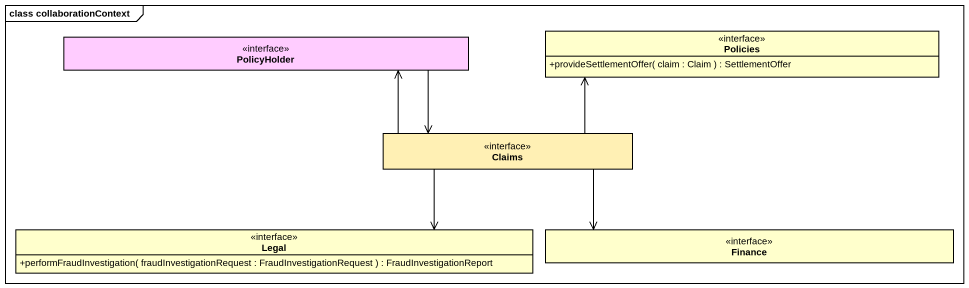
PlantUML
@startuml
mainframe class collaborationContext
hide circle
hide empty members
skinparam classAttributeIconSize 0
interface PolicyHolder #FFCCFF
interface Policies {
  +provideSettlementOffer( claim : Claim ) : SettlementOffer
}
interface Claims #FFF0B4
interface Legal {
  +performFraudInvestigation( fraudInvestigationRequest : FraudInvestigationRequest ) : FraudInvestigationReport
}
interface Finance
PolicyHolder -right-> Claims
Claims -left-> PolicyHolder
Claims -right-> Policies
Claims -left-> Legal
Claims -right-> Finance
@enduml
